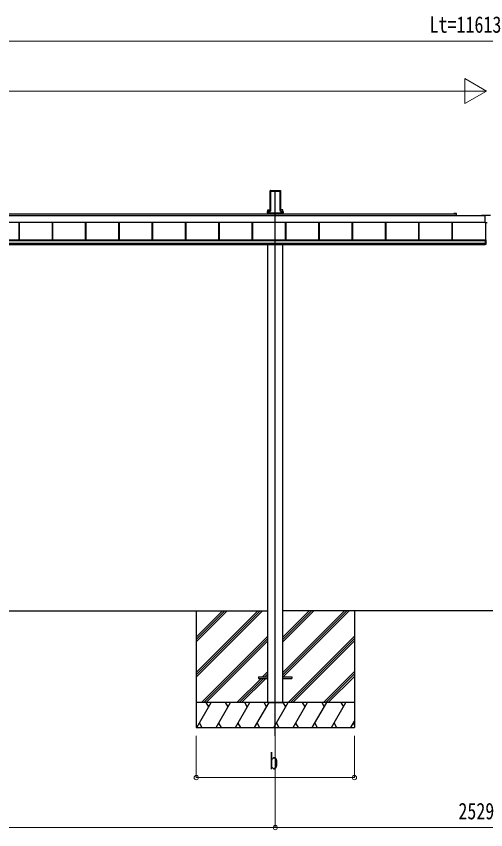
# Model space of a CAD drawing. Units: millimetres, scale not verified. Extents: x -12615 to 12615, y -8910 to 8910.
# Drawn here: x -2598 to 220, y -5851 to -969 of the extents above; entities that cross this region are included whole.
import ezdxf
from ezdxf.enums import TextEntityAlignment as Align

# ---------------------------------------------------------------- set-up
doc = ezdxf.new("R2010")
doc.units = ezdxf.units.MM
doc.header["$LTSCALE"] = 50
for name, color, linetype in [('0-3_YKK_11', 7, 'Continuous'), ('0-4_YKK_12', 2, 'Continuous'), ('0-5_YKK_13', 4, 'Continuous'), ('0-6_YKK_A1', 4, 'Continuous')]:
    doc.layers.add(name, color=color, linetype=linetype)
doc.layers.add('0-7_YKK_D', color=6, linetype='Continuous', lineweight=18)
doc.styles.add('ＭＳ ゴシック', font='')
doc.styles.get('ＭＳ ゴシック').set_extended_font_data('MS Gothic')

msp = doc.modelspace()

# ---------------------------------------------------------------- linework, layer by layer
at = {"layer": '0-3_YKK_11'}
msp.add_line((220.06, -2310.44), (220.06, -2207.63), dxfattribs=at)
at = {"layer": '0-4_YKK_12'}
msp.add_line((-1042.94, -5288), (-1042.94, -2015.61), dxfattribs=at)
at = {"layer": '0-5_YKK_13'}
for p, q in [((195.06, -2162.63), (195.06, -2164.63)), ((195.06, -2162.63), (248.06, -2162.63)), ((195.06, -2164.63), (214.06, -2164.63)), ((214.06, -2164.63), (214.06, -2207.63)), ((229.06, -2207.63), (214.06, -2207.63))]:
    msp.add_line(p, q, dxfattribs=at)
at = {"layer": '0-6_YKK_A1'}
for p, q in [((-1074.19, -2020.96), (-1074.19, -2137.63)), ((-1073.83, -2015.11), (-1074.18, -2020.61)), ((-1073.39, -2015.57), (-1073.83, -2015.11)), ((-1073.33, -2014.64), (-1071.29, -2014.64)), ((-1073.33, -2014.64), (-1072.89, -2015.11)), ((-1073.31, -2131.58), (-1073.31, -2016.46)), ((-1072.81, -2016.13), (-1072.81, -2131.26)), ((-1070.98, -2014.97), (-1071.29, -2014.64)), ((-1070.98, -2014.97), (-1014.9, -2014.97)), ((-1070.44, -2018.11), (-1015.44, -2018.11)), ((-1070.44, -2139.46), (-1070.44, -2018.11)), ((-1014.9, -2014.97), (-1014.59, -2014.64)), ((-1014.59, -2014.64), (-1012.55, -2014.64)), ((-1013.07, -2131.26), (-1013.07, -2016.13)), ((-1012.99, -2015.11), (-1012.55, -2014.64)), ((-1012.57, -2016.46), (-1012.57, -2131.58)), ((-1012.05, -2015.11), (-1012.49, -2015.57)), ((-1012.05, -2015.11), (-1011.7, -2020.61)), ((-1011.69, -2020.96), (-1011.69, -2137.63)), ((-1090.35, -2148.38), (-1090.35, -2141.5)), ((-1090.31, -2140.53), (-1075.3, -2140.53)), ((-1088.35, -2141.58), (-1088.35, -2148.38)), ((-1074.77, -2141.58), (-1088.35, -2141.58)), ((-1088.14, -2131.2), (-1074.19, -2131.2)), ((-1088.14, -2140.53), (-1088.14, -2131.2)), ((-1074.2, -2137.99), (-1074.3, -2139.6)), ((-1073.78, -2140.15), (-1073.4, -2134.06)), ((-1072.9, -2134.09), (-1073.28, -2140.18)), ((-1012.6, -2140.18), (-1012.98, -2134.09)), ((-1012.48, -2134.06), (-1012.1, -2140.15)), ((-997.74, -2131.2), (-1011.69, -2131.2)), ((-1011.68, -2137.99), (-1011.58, -2139.6)), ((-1011.11, -2141.09), (-997.53, -2141.09)), ((-997.53, -2141.58), (-1011.11, -2141.58)), ((-1010.58, -2140.53), (-995.57, -2140.53)), ((-997.74, -2140.53), (-997.74, -2131.2)), ((-997.53, -2141.09), (-997.53, -2141.58)), ((-997.53, -2148.38), (-997.53, -2141.58)), ((-995.54, -2141.5), (-995.54, -2148.38)), ((-5578.44, -2164.53), (195.06, -2164.53)), ((-5402.94, -2154.56), (29.31, -2154.56)), ((-1090.81, -2148.38), (-1090.81, -2148.88)), ((-1090.81, -2148.88), (-1090.35, -2148.88)), ((-1088.35, -2148.38), (-1090.35, -2148.38)), ((-1088.35, -2148.88), (-1090.35, -2148.88)), ((-1090.34, -2148.38), (-1090.34, -2148.88)), ((-1088.35, -2148.38), (-997.53, -2148.38)), ((-1088.35, -2148.38), (-1088.35, -2148.88)), ((-1088.35, -2148.88), (-997.53, -2148.88)), ((-1088.14, -2154.56), (-1088.14, -2148.88)), ((-1087.94, -2148.88), (-1087.94, -2154.56)), ((-1086.94, -2148.54), (-998.94, -2148.54)), ((-997.94, -2148.88), (-997.94, -2154.56)), ((-997.74, -2154.56), (-997.74, -2148.88)), ((-995.54, -2148.38), (-997.53, -2148.38)), ((-997.53, -2148.38), (-997.53, -2148.88)), ((-995.54, -2148.88), (-997.53, -2148.88)), ((-995.07, -2148.88), (-995.54, -2148.88)), ((-995.53, -2148.38), (-995.53, -2148.88)), ((-995.07, -2148.38), (-995.07, -2148.88)), ((34.6, -2152.06), (29.31, -2152.06)), ((29.31, -2154.56), (42.76, -2154.56)), ((43.06, -2152.06), (35.52, -2152.06)), ((43.06, -2154.86), (43.06, -2164.53)), ((45.56, -2164.53), (45.56, -2154.56)), ((-5578.44, -2204.47), (214.06, -2204.47)), ((-5578.44, -2204.71), (214.06, -2204.71)), ((-2581.44, -2310.7), (-2581.44, -2204.71)), ((-2581.44, -2310.7), (-2581.44, -2204.71)), ((-2578.84, -2310.7), (-2578.84, -2204.71)), ((-2578.84, -2310.7), (-2578.84, -2204.71)), ((-2578.44, -2310.7), (-2578.44, -2204.71)), ((-2381.44, -2310.7), (-2381.44, -2204.71)), ((-2378.84, -2310.7), (-2378.84, -2204.71)), ((-2378.44, -2310.7), (-2378.44, -2204.71)), ((-2181.44, -2310.7), (-2181.44, -2204.71)), ((-2178.84, -2310.7), (-2178.84, -2204.71)), ((-2178.44, -2310.7), (-2178.44, -2204.71)), ((-1981.44, -2310.7), (-1981.44, -2204.71)), ((-1978.84, -2310.7), (-1978.84, -2204.71)), ((-1978.44, -2310.7), (-1978.44, -2204.71)), ((-1781.44, -2310.7), (-1781.44, -2204.71)), ((-1778.84, -2310.7), (-1778.84, -2204.71)), ((-1778.44, -2310.7), (-1778.44, -2204.71)), ((-1581.44, -2310.7), (-1581.44, -2204.71)), ((-1578.84, -2310.7), (-1578.84, -2204.71)), ((-1578.44, -2310.7), (-1578.44, -2204.71)), ((-1381.44, -2310.7), (-1381.44, -2204.71)), ((-1378.84, -2310.7), (-1378.84, -2204.71)), ((-1378.44, -2310.7), (-1378.44, -2204.71)), ((-1181.44, -2310.7), (-1181.44, -2204.71)), ((-1178.84, -2310.7), (-1178.84, -2204.71)), ((-1178.44, -2310.7), (-1178.44, -2204.71)), ((-981.44, -2310.7), (-981.44, -2204.71)), ((-978.84, -2310.7), (-978.84, -2204.71)), ((-978.44, -2310.7), (-978.44, -2204.71)), ((-781.44, -2310.7), (-781.44, -2204.71)), ((-778.84, -2310.7), (-778.84, -2204.71)), ((-778.44, -2310.7), (-778.44, -2204.71)), ((-581.44, -2310.7), (-581.44, -2204.71)), ((-578.84, -2310.7), (-578.84, -2204.71)), ((-578.44, -2310.7), (-578.44, -2204.71)), ((-381.44, -2310.7), (-381.44, -2204.71)), ((-378.84, -2310.7), (-378.84, -2204.71)), ((-378.44, -2310.7), (-378.44, -2204.71)), ((-181.44, -2310.7), (-181.44, -2204.71)), ((-178.84, -2310.7), (-178.84, -2204.71)), ((-178.44, -2310.7), (-178.44, -2204.71)), ((18.56, -2310.7), (18.56, -2204.71)), ((21.16, -2310.7), (21.16, -2204.71)), ((21.56, -2310.7), (21.56, -2204.71)), ((-5576.44, -2310.7), (216.56, -2310.7)), ((-5576.44, -2312.71), (216.56, -2312.71)), ((-5576.44, -2314.51), (216.56, -2314.51)), ((-5576.44, -2314.51), (216.56, -2314.51)), ((-5576.44, -2331.48), (216.56, -2331.48)), ((-5576.44, -2337.97), (216.56, -2337.97)), ((-1088.14, -5088), (-1088.14, -2337.97)), ((-997.74, -5088), (-997.74, -2337.97)), ((220.06, -2310.44), (216.56, -2310.44)), ((220.06, -2332.88), (216.56, -2332.88)), ((220.06, -2339.5), (216.56, -2339.5)), ((-4271.74, -4538), (-1088.14, -4538)), ((-1517.94, -4538), (-1517.94, -5238)), ((-1517.94, -4907.18), (-1148.62, -4538)), ((-1517.94, -4921.32), (-1134.48, -4538)), ((-1517.94, -4935.46), (-1120.34, -4538)), ((-1517.94, -4723.33), (-1332.47, -4538)), ((-1517.94, -4709.19), (-1346.61, -4538)), ((-1517.94, -4695.05), (-1360.75, -4538)), ((1440.86, -4538), (-997.74, -4538)), ((-997.6, -4907.48), (-628.26, -4538)), ((-997.6, -4921.62), (-614.12, -4538)), ((-997.6, -4723.63), (-812.11, -4538)), ((-997.6, -4709.49), (-826.25, -4538)), ((-997.6, -4695.35), (-840.39, -4538)), ((-995.34, -4933.5), (-599.98, -4538)), ((-567.94, -4538), (-567.94, -5238)), ((-1486.63, -5088), (-1088, -4689.51)), ((-1472.49, -5088), (-1088, -4703.65)), ((-1458.35, -5088), (-1088, -4717.8)), ((-965.99, -5088), (-567.94, -4689.81)), ((-951.85, -5088), (-567.94, -4703.95)), ((-937.7, -5088), (-567.94, -4718.1)), ((-1119.86, -4933.5), (-1088, -4901.64)), ((-1105.71, -4933.5), (-1088, -4915.78)), ((-1091.57, -4933.5), (-1088, -4929.93)), ((-754, -5088), (-567.94, -4901.94)), ((-739.86, -5088), (-567.94, -4916.08)), ((-725.71, -5088), (-567.94, -4930.23)), ((-1274.36, -5088), (-1128.86, -4942.5)), ((-1260.21, -5088), (-1114.71, -4942.5)), ((-1246.07, -5088), (-1100.57, -4942.5)), ((-1143, -4933.5), (-1143, -4942.5)), ((-1143, -4933.5), (-1088, -4933.5)), ((-1143, -4942.5), (-1088, -4942.5)), ((-998, -4933.5), (-943, -4933.5)), ((-998, -4942.5), (-943, -4942.5)), ((-943, -4933.5), (-943, -4942.5)), ((-567.94, -5088), (-1517.94, -5088)), ((-1513.66, -5238), (-1427.06, -5088)), ((-1442.06, -5113.98), (-1457.06, -5088)), ((-1398.05, -5238), (-1311.45, -5088)), ((-1326.45, -5113.98), (-1341.45, -5088)), ((-1282.58, -5238), (-1195.98, -5088)), ((-1210.98, -5113.98), (-1225.98, -5088)), ((-1167.11, -5238), (-1080.51, -5088)), ((-1095.51, -5113.98), (-1110.51, -5088)), ((-1088.14, -5088), (-997.74, -5088)), ((-1051.64, -5238), (-965.04, -5088)), ((-980.04, -5113.98), (-995.04, -5088)), ((-936.17, -5238), (-849.71, -5088)), ((-864.57, -5113.98), (-879.57, -5088)), ((-820.84, -5238), (-734.24, -5088)), ((-764.24, -5088), (-749.24, -5113.98)), ((-705.37, -5238), (-618.77, -5088)), ((-648.77, -5088), (-633.77, -5113.98)), ((-1498.67, -5212.02), (-1483.67, -5238)), ((-1383.05, -5212.02), (-1368.06, -5238)), ((-1267.58, -5212.02), (-1252.58, -5238)), ((-1152.11, -5212.02), (-1137.11, -5238)), ((-1036.64, -5212.02), (-1021.64, -5238)), ((-921.17, -5212.02), (-906.17, -5238)), ((-805.84, -5212.02), (-790.85, -5238)), ((-690.38, -5212.02), (-675.38, -5238)), ((-589.9, -5238), (-567.94, -5199.96)), ((-574.91, -5212.02), (-567.94, -5224.08)), ((-1517.94, -5238), (-567.94, -5238))]:
    msp.add_line(p, q, dxfattribs=at)
for points in [[(-1090.81, -2141.03), (-1090.81, -2148.38), (-1090.35, -2148.38)], [(-1088.35, -2141.58), (-1088.35, -2141.09), (-1074.77, -2141.09)], [(-995.07, -2141.03), (-995.07, -2148.38), (-995.54, -2148.38)], [(216.56, -2310.44), (216.56, -2332.88), (216.56, -2339.5)], [(217.06, -2310.44), (217.06, -2332.88), (217.06, -2339.5)], [(220.06, -2310.44), (220.06, -2332.88), (220.06, -2339.5)]]:
    msp.add_lwpolyline(points, dxfattribs=at)
for centre, radius, start, end in [((-1089.84, -2141.5), 0.501, 90.24971, 179.75029), ((-996.04, -2141.5), 0.501, 0.24971, 89.75029), ((29.31, -2153.31), 1.25, 90, 270), ((34.6, -2152.26), 0.2, 23.57818, 90), ((35.06, -2152.06), 0.3, 203.57818, 336.42182), ((35.52, -2152.26), 0.2, 90, 156.42182), ((42.76, -2154.86), 0.3, 0, 90), ((43.06, -2154.56), 2.5, 0, 90)]:
    msp.add_arc(centre, radius, start, end, dxfattribs=at)
for centre, major_axis, ratio, start_param, end_param in [((-1074.15, -2020.61), (0.031, 0.5), 0.061627, 1.5746234, 2.3600215), ((-1073.33, -2015.14), (0.346, -0.364), 0.996462, 2.3838095, 3.8892836), ((-1073.62, -2018.61), (0.22, 3.04), 0.070684, 5.5043854, 6.2286971), ((-1073.12, -2018.64), (0.22, 3.54), 0.060877, 5.5025319, 6.2268436), ((-1012.76, -2018.64), (-0.22, 3.54), 0.060877, 0.0563417, 0.7806534), ((-1012.26, -2018.61), (-0.22, 3.04), 0.070684, 0.0544883, 0.7787999), ((-1012.55, -2015.14), (-0.346, -0.364), 0.996462, 2.3939017, 3.8993758), ((-1011.73, -2020.61), (-0.031, 0.5), 0.061627, 3.9231638, 4.7085619), ((-1090.31, -2141.03), (0.355, -0.355), 0.99628, 2.358058, 3.9251274), ((-1088.35, -2141.49), (2, 0), 0.045872, 3.2026792, 4.712389), ((-1088.35, -2140.99), (1.5, 0), 0.061163, 3.2026792, 4.712389), ((-1075.3, -2139.53), (0.691, -0.728), 0.996462, 5.5254021, 7.0308762), ((-1074.78, -2140.08), (-0.693, 0.73), 0.992955, 2.3838095, 3.8892836), ((-1074.78, -2140.08), (1.04, -1.09), 0.996462, 5.5254021, 7.0308762), ((-1074.23, -2137.99), (0.031, 0.5), 0.061627, 4.716216, 5.5016142), ((-1073.62, -2134.06), (0.22, 3.5), 0.061627, 4.716216, 5.5016142), ((-1073.12, -2134.09), (0.22, 4), 0.053972, 4.7153191, 5.5007173), ((-1012.76, -2134.09), (-0.22, 4), 0.053972, 0.782468, 1.5678662), ((-1011.1, -2140.08), (-1.04, -1.09), 0.996462, 5.5354944, 7.0409685), ((-1012.26, -2134.06), (-0.22, 3.5), 0.061627, 0.7815711, 1.5669693), ((-1011.1, -2140.08), (0.693, 0.73), 0.992955, 2.3939017, 3.8993758), ((-1011.65, -2137.99), (-0.031, 0.5), 0.061627, 0.7815711, 1.5669693), ((-1010.58, -2139.53), (-0.691, -0.728), 0.996462, 5.5354944, 7.0409685), ((-997.53, -2140.99), (1.5, 0), 0.061163, 4.712389, 6.2220988), ((-997.53, -2141.49), (2, 0), 0.045872, 4.712389, 6.2220988), ((-995.57, -2141.03), (-0.355, -0.355), 0.99628, 2.358058, 3.9251274)]:
    msp.add_ellipse(centre, major_axis=major_axis, ratio=ratio, start_param=start_param, end_param=end_param, dxfattribs=at)
at = {"layer": '0-7_YKK_D'}
for p, q in [((5878.06, -1117.63), (-5434.94, -1117.63)), ((225.06, -1417.63), (95.16, -1342.63)), ((95.16, -1342.63), (95.16, -1492.63)), ((75.06, -1417.63), (-5434.94, -1417.63)), ((225.06, -1417.63), (-34.75, -1417.63)), ((225.06, -1417.63), (95.16, -1492.63)), ((-1517.94, -5288), (-1517.94, -5539)), ((-1042.94, -5289), (-1042.94, -5839)), ((-1042.94, -5289), (-1042.94, -5839)), ((-567.94, -5288), (-567.94, -5539)), ((-1517.94, -5538), (-567.94, -5538)), ((-4316.94, -5838), (-1042.94, -5838)), ((1486.06, -5838), (-1042.94, -5838))]:
    msp.add_line(p, q, dxfattribs=at)
for centre in [(-1517.94, -5538), (-567.94, -5538), (-1042.94, -5838), (-1042.94, -5838)]:
    msp.add_circle(centre, 12.75, dxfattribs=at)

# ---------------------------------------------------------------- texts
at = {"layer": '0-7_YKK_D', "style": 'ＭＳ ゴシック', "width": 0.8}
for s, p in [('Lt=11613', (-116.84, -1097.63)), ('b', (-1078.94, -5518)), ('2529', (55.96, -5818))]:
    msp.add_text(s, height=98.97, dxfattribs=at).set_placement(p, align=Align.BOTTOM_LEFT)

doc.saveas('drawing.dxf')
